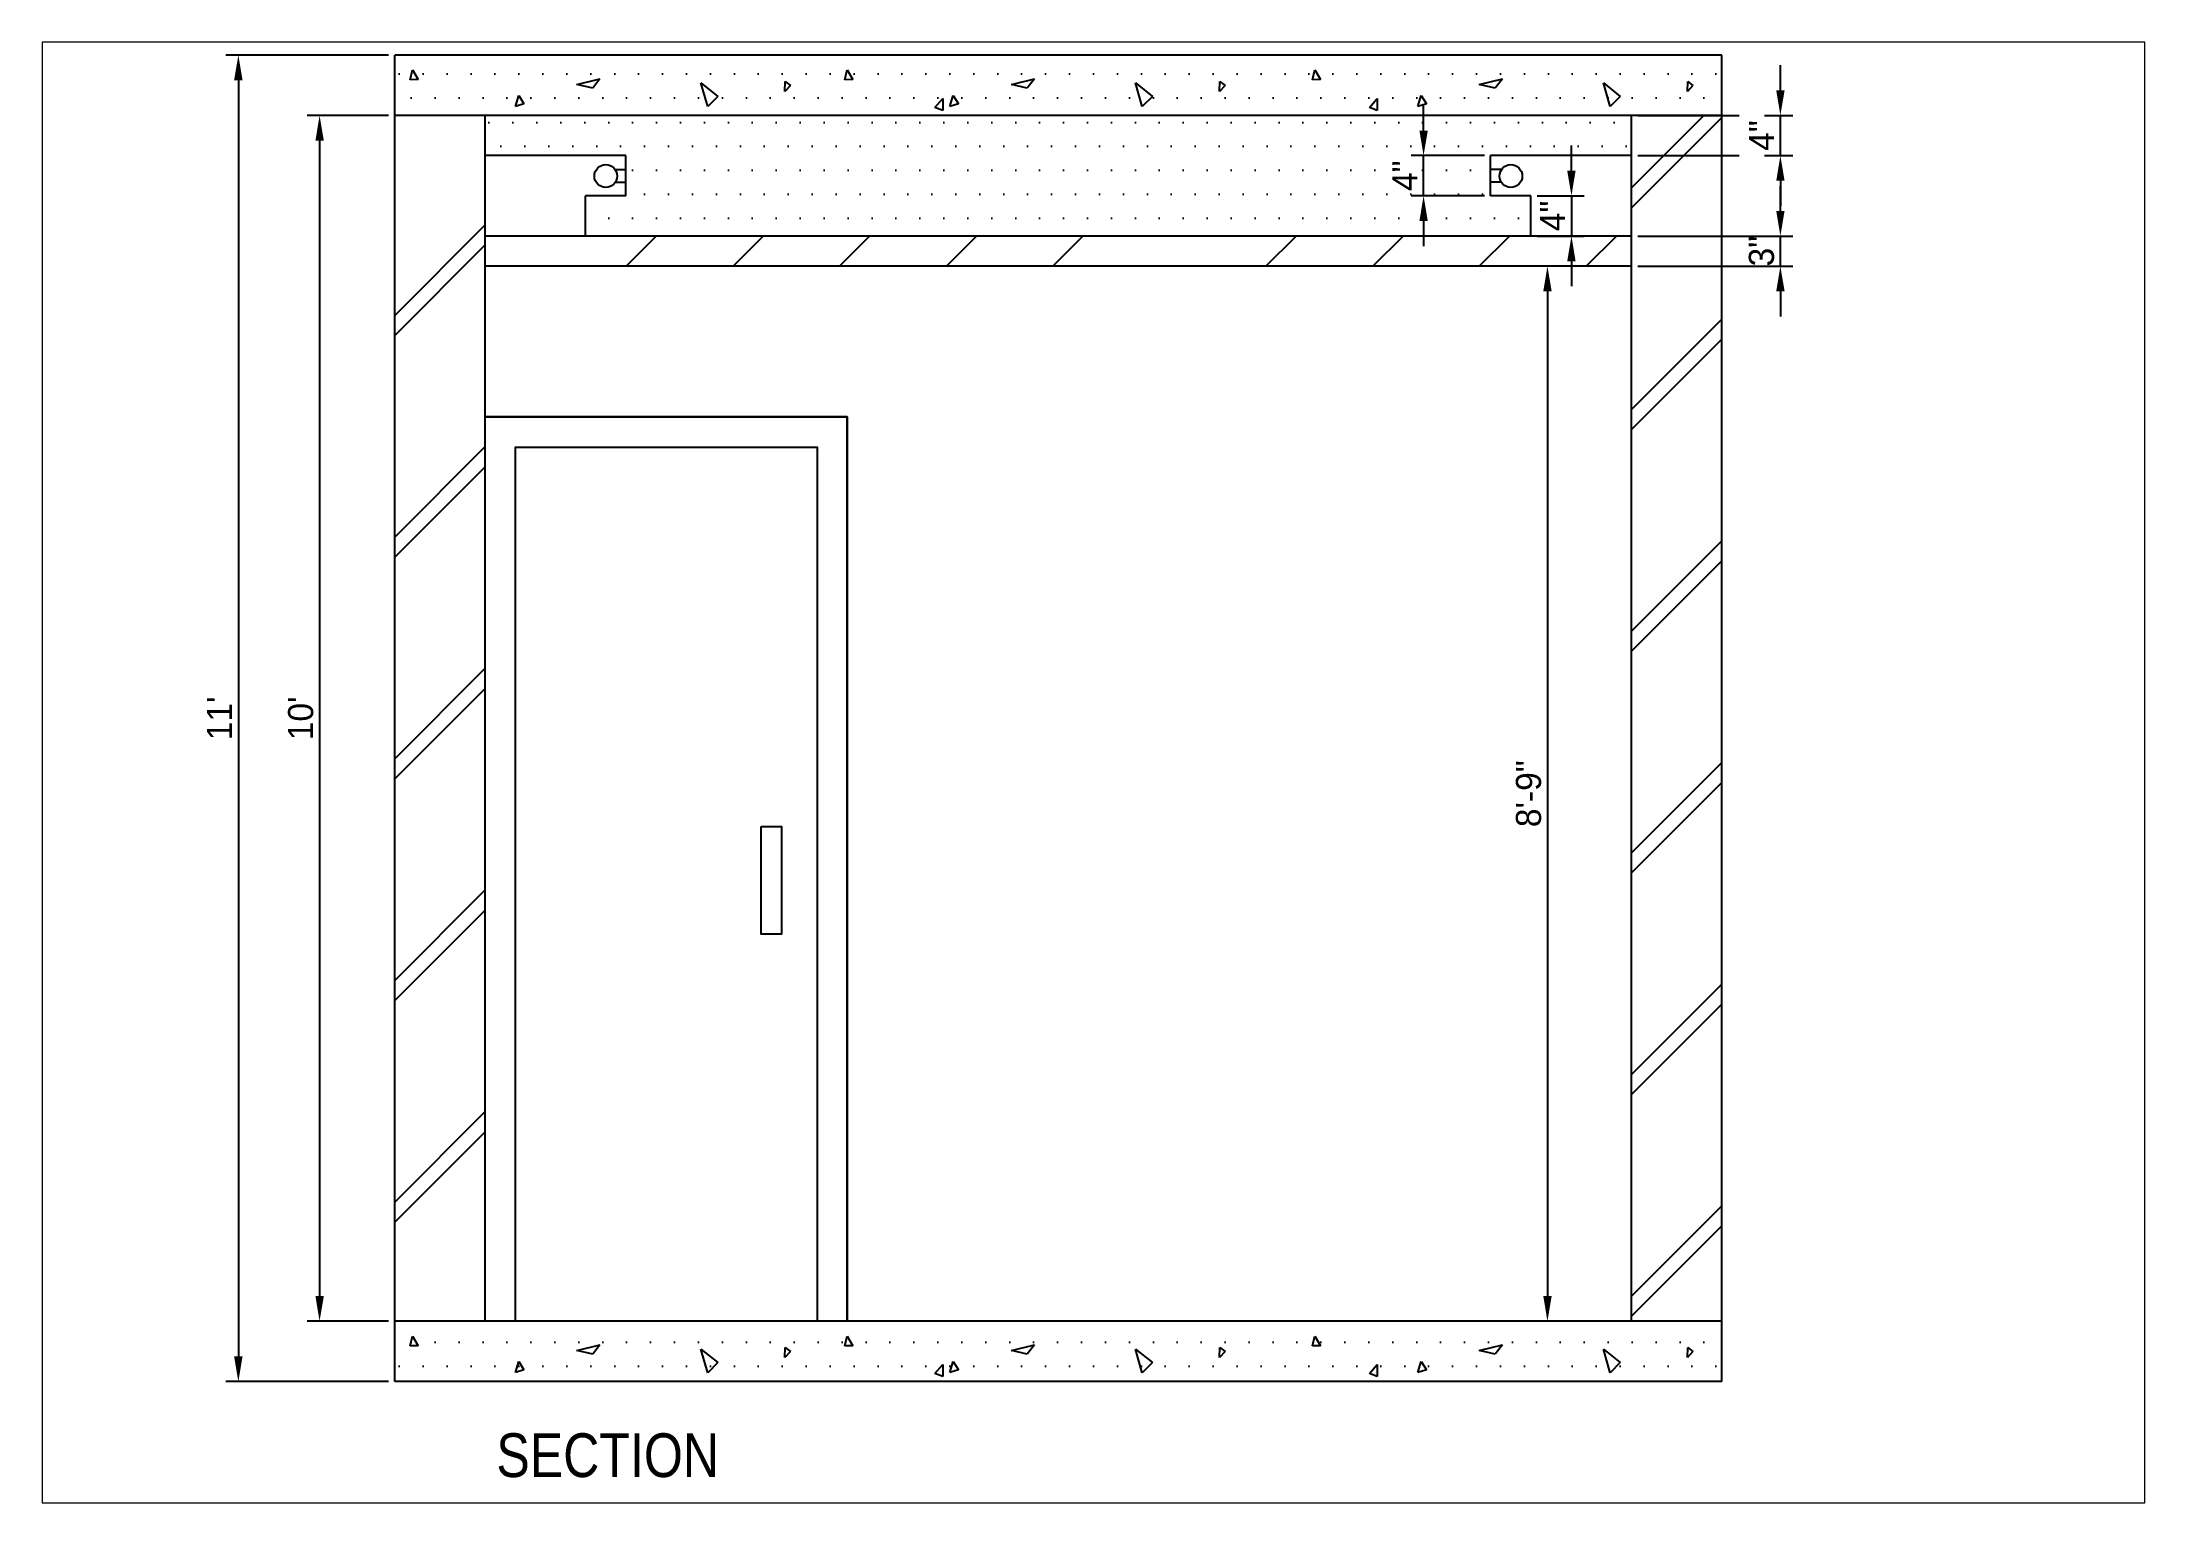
# Paper-space layout 'Layout5' of a CAD drawing. Header units: millimetres. Extents: x 29 to 257, y 20 to 178.
# The model-space entities are those that its viewports show. They can reach past a viewport. Long polylines and large blocks are cut down to what shows.
import ezdxf

# ---------------------------------------------------------------- set-up
doc = ezdxf.new("R2010")
doc.units = ezdxf.units.MM
doc.linetypes.add('ACAD_ISO02W100', pattern=[15, 12, -3])
doc.layers.add('TXT', color=7, linetype='Continuous', lineweight=25)
doc.styles.add('stylus BT', font='swissc.ttf')
doc.dimstyles.new('ISO-25', dxfattribs={"dimtxt": 2.5, "dimasz": 2.5, "dimexe": 1.25, "dimexo": 0.625, "dimtad": 1, "dimlunit": 4, "dimtxsty": 'Standard', "dimcen": 2.5, "dimadec": 0, "dimazin": 0, "dimtfac": 1, "dimtmove": 0, "dimatfit": 3, "dimfxl": 1, "dimarcsym": 0})

# ---------------------------------------------------------------- blocks, each defined once
blk = doc.blocks.new('*D44')
at = {"color": 0, "linetype": 'ACAD_ISO02W100', "lineweight": -2}
for p, q in [((964.27, 1528.37), (964.27, 1530.87)), ((950.08, 1525.87), (965.52, 1525.87)), ((964.27, 1521.87), (964.27, 1525.87)), ((950.08, 1521.87), (965.52, 1521.87)), ((964.27, 1519.37), (964.27, 1516.87))]:
    blk.add_line(p, q, dxfattribs=at)
at = {"color": 0, "linetype": 'ACAD_ISO02W100'}
for points in [[(963.86, 1528.37), (964.69, 1528.37), (964.27, 1525.87)], [(963.86, 1519.37), (964.69, 1519.37), (964.27, 1521.87)]]:
    blk.add_solid(points, dxfattribs=at)
at = {"layer": 'Defpoints', "color": 0, "linetype": 'ACAD_ISO02W100'}
for p in [(949.45, 1525.87), (964.27, 1525.87), (949.45, 1521.87)]:
    blk.add_point(p, dxfattribs=at)
at = {"color": 0, "linetype": 'ACAD_ISO02W100', "insert": (962.4, 1523.87), "char_height": 2.5, "attachment_point": 5, "rotation": 90}
blk.add_mtext('4"', dxfattribs=at)
blk = doc.blocks.new('*D45')
at = {"color": 0, "lineweight": -2}
for p, q in [((964.27, 1516.37), (964.27, 1518.87)), ((950.08, 1513.87), (965.52, 1513.87)), ((964.27, 1510.87), (964.27, 1513.87)), ((950.08, 1510.87), (965.52, 1510.87)), ((964.27, 1508.37), (964.27, 1505.87))]:
    blk.add_line(p, q, dxfattribs=at)
at = {"color": 0}
for points in [[(963.86, 1516.37), (964.69, 1516.37), (964.27, 1513.87)], [(963.86, 1508.37), (964.69, 1508.37), (964.27, 1510.87)]]:
    blk.add_solid(points, dxfattribs=at)
at = {"layer": 'Defpoints', "color": 0}
for p in [(949.45, 1513.87), (964.27, 1513.87), (949.45, 1510.87)]:
    blk.add_point(p, dxfattribs=at)
at = {"color": 0, "insert": (962.4, 1512.37), "char_height": 2.5, "attachment_point": 5, "rotation": 90}
blk.add_mtext('3"', dxfattribs=at)
blk = doc.blocks.new('*D46')
at = {"color": 0, "linetype": 'ACAD_ISO02W100', "lineweight": -2}
for p, q in [((928.78, 1524.37), (928.78, 1526.87)), ((934.83, 1521.87), (927.53, 1521.87)), ((928.78, 1517.87), (928.78, 1521.87)), ((934.83, 1517.87), (927.53, 1517.87)), ((928.78, 1515.37), (928.78, 1512.87))]:
    blk.add_line(p, q, dxfattribs=at)
at = {"color": 0, "linetype": 'ACAD_ISO02W100'}
for points in [[(928.37, 1524.37), (929.2, 1524.37), (928.78, 1521.87)], [(928.37, 1515.37), (929.2, 1515.37), (928.78, 1517.87)]]:
    blk.add_solid(points, dxfattribs=at)
at = {"layer": 'Defpoints', "color": 0, "linetype": 'ACAD_ISO02W100'}
for p in [(928.78, 1521.87), (935.45, 1521.87), (935.45, 1517.87)]:
    blk.add_point(p, dxfattribs=at)
at = {"color": 0, "linetype": 'ACAD_ISO02W100', "insert": (926.91, 1519.87), "char_height": 2.5, "attachment_point": 5, "rotation": 90}
blk.add_mtext('4"', dxfattribs=at)
blk = doc.blocks.new('*D47')
at = {"color": 0, "lineweight": -2}
for p, q in [((943.49, 1520.37), (943.49, 1522.87)), ((940.08, 1517.87), (944.74, 1517.87)), ((943.49, 1517.87), (943.49, 1513.87)), ((940.08, 1513.87), (944.74, 1513.87)), ((943.49, 1511.37), (943.49, 1508.87))]:
    blk.add_line(p, q, dxfattribs=at)
at = {"color": 0}
for points in [[(943.07, 1520.37), (943.9, 1520.37), (943.49, 1517.87)], [(943.07, 1511.37), (943.9, 1511.37), (943.49, 1513.87)]]:
    blk.add_solid(points, dxfattribs=at)
at = {"layer": 'Defpoints', "color": 0}
for p in [(939.45, 1517.87), (939.45, 1513.87), (943.49, 1513.87)]:
    blk.add_point(p, dxfattribs=at)
at = {"color": 0, "insert": (941.61, 1515.87), "char_height": 2.5, "attachment_point": 5, "rotation": 90}
blk.add_mtext('4"', dxfattribs=at)
blk = doc.blocks.new('*D53')
at = {"color": 0, "lineweight": -2}
for p, q in [((825.83, 1531.87), (809.64, 1531.87)), ((810.89, 1529.37), (810.89, 1402.37)), ((825.83, 1399.87), (809.64, 1399.87))]:
    blk.add_line(p, q, dxfattribs=at)
at = {"color": 0}
for points in [[(810.47, 1529.37), (811.31, 1529.37), (810.89, 1531.87)], [(810.47, 1402.37), (811.31, 1402.37), (810.89, 1399.87)]]:
    blk.add_solid(points, dxfattribs=at)
at = {"layer": 'Defpoints', "color": 0}
for p in [(826.45, 1531.87), (810.89, 1399.87), (826.45, 1399.87)]:
    blk.add_point(p, dxfattribs=at)
at = {"color": 0, "insert": (809.01, 1465.87), "char_height": 2.5, "attachment_point": 5, "rotation": 90}
blk.add_mtext("11'", dxfattribs=at)
blk = doc.blocks.new('*D54')
at = {"color": 0, "lineweight": -2}
for p, q in [((825.83, 1525.87), (817.72, 1525.87)), ((818.97, 1523.37), (818.97, 1408.37)), ((825.83, 1405.87), (817.72, 1405.87))]:
    blk.add_line(p, q, dxfattribs=at)
at = {"color": 0}
for points in [[(818.56, 1523.37), (819.39, 1523.37), (818.97, 1525.87)], [(818.56, 1408.37), (819.39, 1408.37), (818.97, 1405.87)]]:
    blk.add_solid(points, dxfattribs=at)
at = {"layer": 'Defpoints', "color": 0}
for p in [(826.45, 1525.87), (818.97, 1405.87), (826.45, 1405.87)]:
    blk.add_point(p, dxfattribs=at)
at = {"color": 0, "insert": (817.1, 1465.87), "char_height": 2.5, "attachment_point": 5, "rotation": 90}
blk.add_mtext("10'", dxfattribs=at)
blk = doc.blocks.new('*D55')
at = {"color": 0, "lineweight": -2}
for p, q in [((948.83, 1510.87), (939.85, 1510.87)), ((941.1, 1508.37), (941.1, 1408.37)), ((948.83, 1405.87), (939.85, 1405.87))]:
    blk.add_line(p, q, dxfattribs=at)
at = {"color": 0}
for points in [[(940.69, 1508.37), (941.52, 1508.37), (941.1, 1510.87)], [(940.69, 1408.37), (941.52, 1408.37), (941.1, 1405.87)]]:
    blk.add_solid(points, dxfattribs=at)
at = {"layer": 'Defpoints', "color": 0}
for p in [(949.45, 1510.87), (941.1, 1405.87), (949.45, 1405.87)]:
    blk.add_point(p, dxfattribs=at)
at = {"color": 0, "insert": (939.23, 1458.37), "char_height": 2.5, "attachment_point": 5, "rotation": 90}
blk.add_mtext('8\'-9"', dxfattribs=at)

msp = doc.modelspace()

# ---------------------------------------------------------------- hatches: boundary and pattern name
h = msp.add_hatch()
h.set_pattern_fill('DOTS', color=256, scale=1.5, style=0)
h.set_pattern_definition([(0, (-1050.7258, 284.6098), (1.190625, 2.38125), [0, -2.38125])])
h.paths.add_polyline_path([(826.45, 1531.872), (826.45, 1525.872), (958.45, 1525.872), (958.45, 1531.872)])
h.paths.add_polyline_path([(958.45, 1399.872), (958.45, 1405.872), (826.45, 1405.872), (826.45, 1399.872)])
at = {"linetype": 'ByBlock'}
h = msp.add_hatch(dxfattribs=at)
h.set_pattern_fill('JIS_LC_8A', color=256, scale=2, angle=180, style=0)
h.set_pattern_definition([(225, (0, 258.356), (11.03087, -11.03087), []), (225, (-2, 258.356), (11.03087, -11.03087), [])])
h.paths.add_polyline_path([(835.45, 1495.872), (835.45, 1525.872), (826.45, 1525.872), (826.45, 1405.872), (835.45, 1405.872)])
h.paths.add_polyline_path([(958.45, 1525.872), (949.45, 1525.872), (949.45, 1405.872), (958.45, 1405.872)])
h = msp.add_hatch()
h.set_pattern_fill('DOTS', color=256, scale=1.5, style=0)
h.set_pattern_definition([(0, (0, 258.3563), (1.190625, 2.38125), [0, -2.38125])])
h.paths.add_polyline_path([(939.45, 1513.872), (939.45, 1517.872), (935.45, 1517.872), (935.45, 1521.872), (949.45, 1521.872), (949.45, 1525.872), (835.45, 1525.872), (835.45, 1521.872), (849.431, 1521.872), (849.431, 1517.872), (845.431, 1517.872), (845.431, 1513.872)])
h.paths.add_polyline_path([(925.033, 1517.58), (925.033, 1522.164), (928.783, 1522.164), (928.783, 1517.58)], flags=24)
h = msp.add_hatch(dxfattribs=at)
h.set_pattern_fill('JIS_STN_1E', color=256, scale=15, angle=180, style=0)
h.set_pattern_definition([(225, (0, 258.356), (10.6066, -10.6066), []), (225, (-10.575, 258.356), (10.6066, -10.6066), [15, -7.5])])
h.paths.add_polyline_path([(949.45, 1510.872), (949.45, 1513.872), (835.45, 1513.872), (835.45, 1510.872)])

# ---------------------------------------------------------------- linework, layer by layer
for p, q in [((958.45, 1531.872), (826.45, 1531.872)), ((826.45, 1399.872), (826.45, 1531.872)), ((958.45, 1399.872), (958.45, 1531.872)), ((827.986, 1529.417), (828.223, 1530.399)), ((828.782, 1529.434), (827.986, 1529.417)), ((828.223, 1530.399), (828.782, 1529.434)), ((844.563, 1528.958), (846.862, 1529.528)), ((846.862, 1529.528), (846.14, 1528.589)), ((857.58, 1526.748), (856.905, 1529.108)), ((856.905, 1529.108), (858.593, 1527.759)), ((865.263, 1528.253), (865.294, 1529.263)), ((865.294, 1529.263), (865.821, 1528.852)), ((871.206, 1529.417), (871.443, 1530.399)), ((872.002, 1529.434), (871.206, 1529.417)), ((871.443, 1530.399), (872.002, 1529.434)), ((887.783, 1528.958), (890.082, 1529.528)), ((890.082, 1529.528), (889.36, 1528.589)), ((900.801, 1526.748), (900.125, 1529.108)), ((900.125, 1529.108), (901.813, 1527.759)), ((908.483, 1528.253), (908.515, 1529.263)), ((908.515, 1529.263), (909.042, 1528.852)), ((917.742, 1529.417), (917.979, 1530.399)), ((918.538, 1529.434), (917.742, 1529.417)), ((917.979, 1530.399), (918.538, 1529.434)), ((934.319, 1528.958), (936.618, 1529.528)), ((936.618, 1529.528), (935.896, 1528.589)), ((947.336, 1526.748), (946.661, 1529.108)), ((946.661, 1529.108), (948.349, 1527.759)), ((955.019, 1528.253), (955.051, 1529.263)), ((955.051, 1529.263), (955.577, 1528.852)), ((838.454, 1526.768), (838.782, 1527.86)), ((839.302, 1527.041), (838.454, 1526.768)), ((838.782, 1527.86), (839.302, 1527.041)), ((846.14, 1528.589), (844.563, 1528.958)), ((858.593, 1527.759), (857.58, 1526.748)), ((865.821, 1528.852), (865.263, 1528.253)), ((880.18, 1526.67), (880.956, 1527.558)), ((880.956, 1527.558), (880.956, 1526.374)), ((881.674, 1526.768), (882.002, 1527.86)), ((882.522, 1527.041), (881.674, 1526.768)), ((882.002, 1527.86), (882.522, 1527.041)), ((889.36, 1528.589), (887.783, 1528.958)), ((901.813, 1527.759), (900.801, 1526.748)), ((909.042, 1528.852), (908.483, 1528.253)), ((923.401, 1526.67), (924.176, 1527.558)), ((924.176, 1527.558), (924.176, 1526.374)), ((928.21, 1526.768), (928.538, 1527.86)), ((929.058, 1527.041), (928.21, 1526.768)), ((928.538, 1527.86), (929.058, 1527.041)), ((935.896, 1528.589), (934.319, 1528.958)), ((948.349, 1527.759), (947.336, 1526.748)), ((955.577, 1528.852), (955.019, 1528.253)), ((958.45, 1525.872), (826.45, 1525.872)), ((835.45, 1405.872), (835.45, 1525.872)), ((880.956, 1526.374), (880.18, 1526.67)), ((924.176, 1526.374), (923.401, 1526.67)), ((949.45, 1405.872), (949.45, 1525.872)), ((849.431, 1521.872), (835.45, 1521.872)), ((849.431, 1517.872), (849.431, 1521.872)), ((949.45, 1521.872), (935.45, 1521.872)), ((935.45, 1517.872), (935.45, 1521.872)), ((848.365, 1520.491), (849.45, 1520.491)), ((848.365, 1519.221), (849.45, 1519.221)), ((936.535, 1520.491), (935.45, 1520.491)), ((936.535, 1519.221), (935.45, 1519.221)), ((845.431, 1513.872), (845.431, 1517.872)), ((849.431, 1517.872), (845.431, 1517.872)), ((939.45, 1517.872), (935.45, 1517.872)), ((939.45, 1513.872), (939.45, 1517.872)), ((949.45, 1513.872), (835.45, 1513.872)), ((949.45, 1510.872), (835.45, 1510.872)), ((871.45, 1495.872), (835.45, 1495.872)), ((871.45, 1405.872), (871.45, 1495.872)), ((958.45, 1405.872), (826.45, 1405.872)), ((827.986, 1403.417), (828.223, 1404.399)), ((828.223, 1404.399), (828.782, 1403.434)), ((844.563, 1402.958), (846.862, 1403.528)), ((846.862, 1403.528), (846.14, 1402.589)), ((871.206, 1403.417), (871.443, 1404.399)), ((871.443, 1404.399), (872.002, 1403.434)), ((887.783, 1402.958), (890.082, 1403.528)), ((890.082, 1403.528), (889.36, 1402.589)), ((917.742, 1403.417), (917.979, 1404.399)), ((917.979, 1404.399), (918.538, 1403.434)), ((934.319, 1402.958), (936.618, 1403.528)), ((936.618, 1403.528), (935.896, 1402.589)), ((828.782, 1403.434), (827.986, 1403.417)), ((838.454, 1400.768), (838.782, 1401.86)), ((838.782, 1401.86), (839.302, 1401.041)), ((846.14, 1402.589), (844.563, 1402.958)), ((857.58, 1400.748), (856.905, 1403.108)), ((856.905, 1403.108), (858.593, 1401.759)), ((858.593, 1401.759), (857.58, 1400.748)), ((865.263, 1402.253), (865.294, 1403.263)), ((865.821, 1402.852), (865.263, 1402.253)), ((865.294, 1403.263), (865.821, 1402.852)), ((872.002, 1403.434), (871.206, 1403.417)), ((880.18, 1400.67), (880.956, 1401.558)), ((880.956, 1401.558), (880.956, 1400.374)), ((881.674, 1400.768), (882.002, 1401.86)), ((882.002, 1401.86), (882.522, 1401.041)), ((889.36, 1402.589), (887.783, 1402.958)), ((900.801, 1400.748), (900.125, 1403.108)), ((900.125, 1403.108), (901.813, 1401.759)), ((901.813, 1401.759), (900.801, 1400.748)), ((908.483, 1402.253), (908.515, 1403.263)), ((909.042, 1402.852), (908.483, 1402.253)), ((908.515, 1403.263), (909.042, 1402.852)), ((918.538, 1403.434), (917.742, 1403.417)), ((923.401, 1400.67), (924.176, 1401.558)), ((924.176, 1401.558), (924.176, 1400.374)), ((928.21, 1400.768), (928.538, 1401.86)), ((928.538, 1401.86), (929.058, 1401.041)), ((935.896, 1402.589), (934.319, 1402.958)), ((947.336, 1400.748), (946.661, 1403.108)), ((946.661, 1403.108), (948.349, 1401.759)), ((948.349, 1401.759), (947.336, 1400.748)), ((955.019, 1402.253), (955.051, 1403.263)), ((955.577, 1402.852), (955.019, 1402.253)), ((955.051, 1403.263), (955.577, 1402.852)), ((958.45, 1399.872), (826.45, 1399.872)), ((839.302, 1401.041), (838.454, 1400.768)), ((880.956, 1400.374), (880.18, 1400.67)), ((882.522, 1401.041), (881.674, 1400.768)), ((924.176, 1400.374), (923.401, 1400.67)), ((929.058, 1401.041), (928.21, 1400.768))]:
    msp.add_line(p, q)
for points in [[(871.45, 1405.872), (835.45, 1405.872), (835.45, 1495.872), (871.45, 1495.872)], [(868.45, 1405.872), (838.45, 1405.872), (838.45, 1492.872), (868.45, 1492.872)], [(862.883, 1455.122), (864.927, 1455.122), (864.927, 1444.407), (862.883, 1444.407)]]:
    msp.add_lwpolyline(points, close=True)
for centre in [(847.438, 1519.841), (937.462, 1519.841)]:
    msp.add_circle(centre, 1.133)

# ---------------------------------------------------------------- texts
at = {"layer": 'TXT', "style": 'stylus BT'}
msp.add_text('SECTION', height=4.3513, dxfattribs=at).set_placement((836.553, 1390.367))

# ---------------------------------------------------------------- dimensions: what is measured, and where the dimension line sits
for base, p1, p2, picture, middle in [((810.889, 1399.872), (826.45, 1531.872), (826.45, 1399.872), '*D53', (810.889, 1465.872)), ((943.487, 1513.872), (939.45, 1517.872), (939.45, 1513.872), '*D47', (943.487, 1515.872)), ((964.274, 1513.872), (949.45, 1510.872), (949.45, 1513.872), '*D45', (964.274, 1512.372))]:
    dim = msp.add_linear_dim(base=base, p1=p1, p2=p2, angle=90, dimstyle='ISO-25')
    dim.commit()
    dim.dimension.update_dxf_attribs({"geometry": picture, "text_midpoint": middle, "dimtype": 160})
at = {"linetype": 'ACAD_ISO02W100'}
for base, p1, p2, picture, middle in [((964.274, 1525.872), (949.45, 1521.872), (949.45, 1525.872), '*D44', (964.274, 1523.872)), ((928.783, 1521.872), (935.45, 1517.872), (935.45, 1521.872), '*D46', (928.783, 1519.872))]:
    dim = msp.add_linear_dim(base=base, p1=p1, p2=p2, angle=90, dimstyle='ISO-25', dxfattribs=at)
    dim.commit()
    dim.dimension.update_dxf_attribs({"geometry": picture, "text_midpoint": middle, "dimtype": 160})
for base, p1, p2, picture, middle in [((818.972, 1405.872), (826.45, 1525.872), (826.45, 1405.872), '*D54', (817.097, 1465.872)), ((941.105, 1405.872), (949.45, 1510.872), (949.45, 1405.872), '*D55', (939.23, 1458.372))]:
    dim = msp.add_linear_dim(base=base, p1=p1, p2=p2, angle=90, dimstyle='ISO-25')
    dim.commit()
    dim.dimension.update_dxf_attribs({"geometry": picture, "text_midpoint": middle})

psp = doc.layouts.new('Layout5')

# ---------------------------------------------------------------- viewports
at = {"layer": '0'}
psp.add_viewport(center=(142.59, 99.11), size=(228.14, 158.5807), view_center_point=(895.95, 1460.48), view_height=145.39036, dxfattribs=at)

doc.saveas('drawing.dxf')
